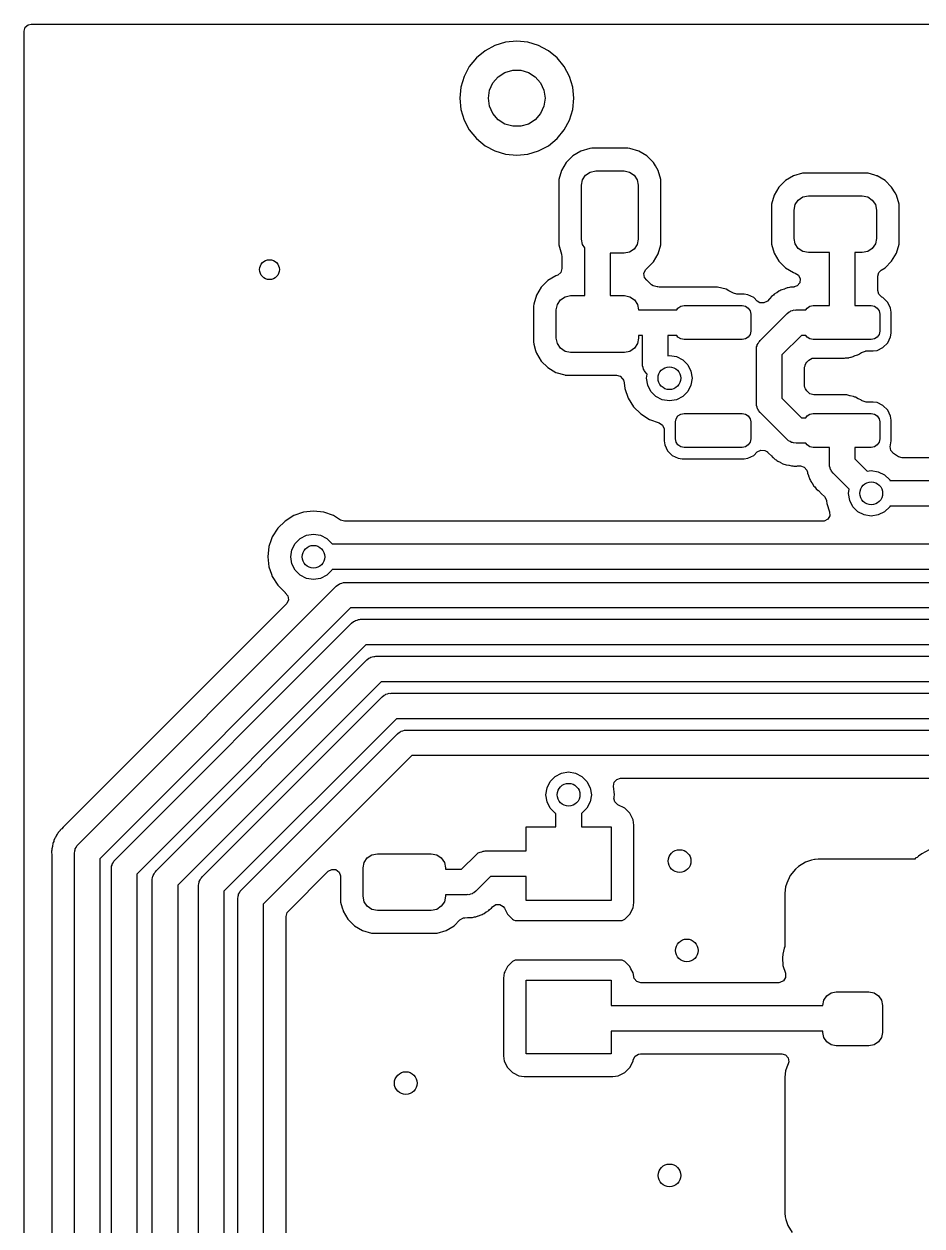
# Model space of a CAD drawing. Extents: x 0.23 to 2.97, y 0.23 to 2.17.
# Drawn here: x 0.23 to 0.853, y 1.337 to 2.17 of the extents above; entities that cross this region are included whole.
import ezdxf

# ---------------------------------------------------------------- set-up
doc = ezdxf.new("R2010")
doc.units = 0
doc.header["$MEASUREMENT"] = 0
doc.layers.add('BLACK', color=7, linetype='CONTINUOUS')

msp = doc.modelspace()

# ---------------------------------------------------------------- linework, layer by layer
at = {"layer": 'BLACK', "linetype": 'CONTINUOUS'}
for p, q in [((0.2297, 2.16533), (0.23049, 2.16802)), ((0.23049, 2.16802), (0.2326, 2.16985)), ((0.2326, 2.16985), (0.23467, 2.1703)), ((0.23467, 2.1703), (1.43918, 2.1703)), ((0.2297, 2.11886), (0.2297, 2.16533)), ((0.54955, 2.15177), (0.54356, 2.14685)), ((0.5564, 2.15543), (0.54955, 2.15177)), ((0.56382, 2.15768), (0.5564, 2.15543)), ((0.57154, 2.15844), (0.56382, 2.15768)), ((0.56382, 2.15768), (0.56382, 2.15768)), ((0.57926, 2.15768), (0.57154, 2.15844)), ((0.57154, 2.15844), (0.57154, 2.15844)), ((0.58669, 2.15543), (0.57926, 2.15768)), ((0.5931, 2.152), (0.58669, 2.15543)), ((0.59353, 2.15177), (0.5931, 2.152)), ((0.59953, 2.14685), (0.59353, 2.15177)), ((0.54356, 2.14685), (0.53863, 2.14085)), ((0.60445, 2.14085), (0.59953, 2.14685)), ((0.53498, 2.13401), (0.53272, 2.12658)), ((0.53863, 2.14085), (0.53498, 2.13401)), ((0.55865, 2.13374), (0.56337, 2.13676)), ((0.56337, 2.13676), (0.56874, 2.13834)), ((0.56874, 2.13834), (0.57434, 2.13834)), ((0.57434, 2.13834), (0.57972, 2.13676)), ((0.57972, 2.13676), (0.58443, 2.13374)), ((0.60811, 2.13401), (0.60445, 2.14085)), ((0.61036, 2.12658), (0.60811, 2.13401)), ((0.53272, 2.12658), (0.53196, 2.11886)), ((0.53272, 2.12658), (0.53272, 2.12658)), ((0.55266, 2.1244), (0.55498, 2.1295)), ((0.55498, 2.1295), (0.55865, 2.13374)), ((0.58443, 2.13374), (0.5881, 2.1295)), ((0.5881, 2.1295), (0.59043, 2.1244)), ((0.61112, 2.11886), (0.61036, 2.12658)), ((0.61036, 2.12658), (0.61036, 2.12658)), ((0.61036, 2.12658), (0.61036, 2.12658)), ((0.61036, 2.12658), (0.61036, 2.12658)), ((0.2297, 0.35709), (0.2297, 2.11886)), ((0.53196, 2.11886), (0.53196, 2.11886)), ((0.53196, 2.11886), (0.53272, 2.11114)), ((0.55186, 2.11886), (0.55266, 2.1244)), ((0.55266, 2.11331), (0.55186, 2.11886)), ((0.59043, 2.1244), (0.59123, 2.11886)), ((0.59123, 2.11886), (0.59043, 2.11331)), ((0.61036, 2.11114), (0.61112, 2.11886)), ((0.53272, 2.11114), (0.53272, 2.11114)), ((0.53272, 2.11114), (0.53498, 2.10371)), ((0.55498, 2.10822), (0.55266, 2.11331)), ((0.59043, 2.11331), (0.5881, 2.10822)), ((0.60811, 2.10371), (0.61036, 2.11114)), ((0.53498, 2.10371), (0.53863, 2.09687)), ((0.55865, 2.10398), (0.55498, 2.10822)), ((0.56337, 2.10095), (0.55865, 2.10398)), ((0.56874, 2.09937), (0.56337, 2.10095)), ((0.57972, 2.10095), (0.57434, 2.09937)), ((0.58443, 2.10398), (0.57972, 2.10095)), ((0.5881, 2.10822), (0.58443, 2.10398)), ((0.60445, 2.09687), (0.60811, 2.10371)), ((0.53863, 2.09687), (0.54356, 2.09087)), ((0.57434, 2.09937), (0.56874, 2.09937)), ((0.59953, 2.09087), (0.60445, 2.09687)), ((0.54356, 2.09087), (0.54955, 2.08595)), ((0.54955, 2.08595), (0.5564, 2.08229)), ((0.58669, 2.08229), (0.59353, 2.08595)), ((0.59353, 2.08595), (0.59953, 2.09087)), ((0.62226, 2.08406), (0.61605, 2.08225)), ((0.62371, 2.08417), (0.62226, 2.08406)), ((0.62226, 2.08406), (0.62226, 2.08406)), ((0.64857, 2.08417), (0.62371, 2.08417)), ((0.62371, 2.08417), (0.62371, 2.08417)), ((0.65002, 2.08406), (0.64857, 2.08417)), ((0.64857, 2.08417), (0.64857, 2.08417)), ((0.65624, 2.08225), (0.65002, 2.08406)), ((0.5564, 2.08229), (0.56382, 2.08004)), ((0.56382, 2.08004), (0.56382, 2.08004)), ((0.56382, 2.08004), (0.56382, 2.08004)), ((0.56382, 2.08004), (0.57154, 2.07928)), ((0.57154, 2.07928), (0.57926, 2.08004)), ((0.57154, 2.07928), (0.57154, 2.07928)), ((0.57154, 2.07928), (0.57154, 2.07928)), ((0.57926, 2.08004), (0.57926, 2.08004)), ((0.57926, 2.08004), (0.57926, 2.08004)), ((0.57926, 2.08004), (0.57927, 2.08004)), ((0.57927, 2.08004), (0.58669, 2.08229)), ((0.61048, 2.07896), (0.6059, 2.07438)), ((0.61605, 2.08225), (0.61048, 2.07896)), ((0.61048, 2.07896), (0.61048, 2.07896)), ((0.66181, 2.07896), (0.65624, 2.08225)), ((0.66638, 2.07438), (0.66181, 2.07896)), ((0.66181, 2.07896), (0.66181, 2.07896)), ((0.60261, 2.06881), (0.6008, 2.0626)), ((0.6059, 2.07438), (0.60261, 2.06881)), ((0.6059, 2.07438), (0.6059, 2.07438)), ((0.61934, 2.06552), (0.62253, 2.06765)), ((0.62253, 2.06765), (0.6263, 2.0684)), ((0.6263, 2.0684), (0.64598, 2.0684)), ((0.64598, 2.0684), (0.64975, 2.06765)), ((0.64975, 2.06765), (0.65294, 2.06552)), ((0.66776, 2.07204), (0.66638, 2.07438)), ((0.66638, 2.07438), (0.66638, 2.07438)), ((0.66967, 2.06881), (0.66776, 2.07204)), ((0.67148, 2.0626), (0.66967, 2.06881)), ((0.6008, 2.0626), (0.60069, 2.06115)), ((0.60069, 2.06115), (0.60069, 2.01857)), ((0.6008, 2.0626), (0.6008, 2.0626)), ((0.61646, 2.05856), (0.61721, 2.06233)), ((0.61721, 2.06233), (0.61934, 2.06552)), ((0.65294, 2.06552), (0.65508, 2.06233)), ((0.65508, 2.06233), (0.65583, 2.05856)), ((0.67159, 2.06115), (0.67148, 2.0626)), ((0.67159, 2.01857), (0.67159, 2.06115)), ((0.75802, 2.0617), (0.75345, 2.05712)), ((0.76359, 2.06499), (0.75802, 2.0617)), ((0.75802, 2.0617), (0.75802, 2.0617)), ((0.7698, 2.0668), (0.76359, 2.06499)), ((0.77126, 2.06691), (0.7698, 2.0668)), ((0.7698, 2.0668), (0.7698, 2.0668)), ((0.81383, 2.06691), (0.77126, 2.06691)), ((0.77126, 2.06691), (0.77126, 2.06691)), ((0.81528, 2.0668), (0.81383, 2.06691)), ((0.81383, 2.06691), (0.81383, 2.06691)), ((0.82004, 2.06541), (0.81528, 2.0668)), ((0.82123, 2.06507), (0.82004, 2.06541)), ((0.8215, 2.06499), (0.82123, 2.06507)), ((0.82707, 2.0617), (0.8215, 2.06499)), ((0.83164, 2.05712), (0.82707, 2.0617)), ((0.82707, 2.0617), (0.82707, 2.0617)), ((0.61646, 2.02116), (0.61646, 2.05856)), ((0.65583, 2.05856), (0.65583, 2.02116)), ((0.75015, 2.05155), (0.74835, 2.04534)), ((0.75345, 2.05712), (0.75015, 2.05155)), ((0.75345, 2.05712), (0.75345, 2.05712)), ((0.76688, 2.04826), (0.77008, 2.05039)), ((0.77008, 2.05039), (0.77384, 2.05114)), ((0.77384, 2.05114), (0.81124, 2.05114)), ((0.81124, 2.05114), (0.81501, 2.05039)), ((0.81501, 2.05039), (0.8182, 2.04826)), ((0.83399, 2.05314), (0.83164, 2.05712)), ((0.83164, 2.05712), (0.83164, 2.05712)), ((0.83493, 2.05155), (0.83399, 2.05314)), ((0.83674, 2.04534), (0.83493, 2.05155)), ((0.74835, 2.04534), (0.74823, 2.04389)), ((0.74823, 2.04389), (0.74823, 2.01903)), ((0.74835, 2.04534), (0.74835, 2.04534)), ((0.764, 2.0413), (0.76475, 2.04507)), ((0.76475, 2.04507), (0.76688, 2.04826)), ((0.8182, 2.04826), (0.82034, 2.04507)), ((0.82034, 2.04507), (0.82109, 2.0413)), ((0.83685, 2.04389), (0.83674, 2.04534)), ((0.83685, 2.01903), (0.83685, 2.04389)), ((0.764, 2.02161), (0.764, 2.0413)), ((0.82109, 2.0413), (0.82109, 2.02161)), ((0.60069, 2.01857), (0.6008, 2.01712)), ((0.6008, 2.01712), (0.6008, 2.01712)), ((0.6008, 2.01712), (0.6027, 2.01061)), ((0.61721, 2.01739), (0.61646, 2.02116)), ((0.61869, 2.01518), (0.61721, 2.01739)), ((0.65508, 2.01739), (0.65294, 2.0142)), ((0.65583, 2.02116), (0.65508, 2.01739)), ((0.66967, 2.01091), (0.67148, 2.01712)), ((0.67148, 2.01712), (0.67159, 2.01857)), ((0.74823, 2.01903), (0.74835, 2.01758)), ((0.74835, 2.01758), (0.74835, 2.01758)), ((0.74835, 2.01758), (0.75015, 2.01136)), ((0.76475, 2.01785), (0.764, 2.02161)), ((0.76688, 2.01465), (0.76475, 2.01785)), ((0.82034, 2.01785), (0.8182, 2.01465)), ((0.82109, 2.02161), (0.82034, 2.01785)), ((0.83493, 2.01136), (0.83674, 2.01758)), ((0.83674, 2.01758), (0.83685, 2.01903)), ((0.6027, 2.01061), (0.60262, 2.01058)), ((0.60262, 2.01058), (0.60292, 2.00916)), ((0.60292, 2.00916), (0.60292, 2.00077)), ((0.61869, 1.98194), (0.61869, 2.01518)), ((0.64598, 2.01131), (0.6364, 2.01131)), ((0.6364, 2.01131), (0.6364, 1.98194)), ((0.64975, 2.01206), (0.64598, 2.01131)), ((0.65294, 2.0142), (0.64975, 2.01206)), ((0.66638, 2.00534), (0.66967, 2.01091)), ((0.75015, 2.01136), (0.75345, 2.00579)), ((0.77008, 2.01252), (0.76688, 2.01465)), ((0.77384, 2.01177), (0.77008, 2.01252)), ((0.78847, 2.01177), (0.77384, 2.01177)), ((0.78847, 1.97507), (0.78847, 2.01177)), ((0.81124, 2.01177), (0.80619, 2.01177)), ((0.80619, 2.01177), (0.80619, 1.97507)), ((0.81501, 2.01252), (0.81124, 2.01177)), ((0.8182, 2.01465), (0.81501, 2.01252)), ((0.83164, 2.00579), (0.83493, 2.01136)), ((0.60292, 2.00077), (0.60213, 1.99809)), ((0.66082, 1.99982), (0.66164, 2.00063)), ((0.66164, 2.00063), (0.66181, 2.00076)), ((0.66181, 2.00076), (0.66638, 2.00534)), ((0.66181, 2.00076), (0.66181, 2.00076)), ((0.75345, 2.00579), (0.75345, 2.00579)), ((0.75345, 2.00579), (0.75802, 2.00122)), ((0.75802, 2.00122), (0.75802, 2.00122)), ((0.75802, 2.00122), (0.76359, 1.99792)), ((0.82439, 1.99963), (0.82707, 2.00122)), ((0.82707, 2.00122), (0.83164, 2.00579)), ((0.59302, 1.9925), (0.58845, 1.98792)), ((0.59859, 1.99579), (0.59302, 1.9925)), ((0.59302, 1.9925), (0.59302, 1.9925)), ((0.59934, 1.99601), (0.59859, 1.99579)), ((0.59859, 1.99579), (0.59859, 1.99579)), ((0.59859, 1.99579), (0.59859, 1.99579)), ((0.60002, 1.99626), (0.59934, 1.99601)), ((0.60213, 1.99809), (0.60002, 1.99626)), ((0.65975, 1.99724), (0.66082, 1.99982)), ((0.66025, 1.99449), (0.65975, 1.99724)), ((0.66187, 1.99275), (0.66025, 1.99449)), ((0.66182, 1.99269), (0.66187, 1.99275)), ((0.66207, 1.9925), (0.66182, 1.99269)), ((0.6651, 1.98946), (0.66207, 1.9925)), ((0.76359, 1.99792), (0.76359, 1.99792)), ((0.76359, 1.99792), (0.76359, 1.99792)), ((0.76359, 1.99792), (0.76473, 1.99759)), ((0.76473, 1.99759), (0.76709, 1.99609)), ((0.76709, 1.99609), (0.76825, 1.99355)), ((0.76825, 1.99355), (0.76786, 1.99078)), ((0.82195, 1.99536), (0.82274, 1.99805)), ((0.82195, 1.98545), (0.82195, 1.99536)), ((0.82274, 1.99805), (0.82439, 1.99963)), ((0.58845, 1.98792), (0.58515, 1.98235)), ((0.58845, 1.98792), (0.58845, 1.98792)), ((0.66619, 1.98864), (0.6651, 1.98946)), ((0.66892, 1.98802), (0.66619, 1.98864)), ((0.6691, 1.98803), (0.66892, 1.98802)), ((0.66941, 1.98797), (0.6691, 1.98803)), ((0.6691, 1.98803), (0.6691, 1.98803)), ((0.67034, 1.98789), (0.66941, 1.98797)), ((0.71087, 1.98789), (0.67034, 1.98789)), ((0.7169, 1.98634), (0.71087, 1.98789)), ((0.71087, 1.98789), (0.71087, 1.98789)), ((0.71087, 1.98789), (0.71087, 1.98789)), ((0.71087, 1.98789), (0.71087, 1.98789)), ((0.71879, 1.9853), (0.7169, 1.98634)), ((0.7169, 1.98634), (0.7169, 1.98634)), ((0.72192, 1.98358), (0.71879, 1.9853)), ((0.7517, 1.98381), (0.75012, 1.98287)), ((0.75189, 1.98393), (0.7517, 1.98381)), ((0.75337, 1.98501), (0.75189, 1.98393)), ((0.7541, 1.9853), (0.75337, 1.98501)), ((0.75337, 1.98501), (0.75337, 1.98501)), ((0.7548, 1.98564), (0.7541, 1.9853)), ((0.75547, 1.98604), (0.7548, 1.98564)), ((0.75723, 1.98655), (0.75547, 1.98604)), ((0.75547, 1.98604), (0.75547, 1.98604)), ((0.75745, 1.98663), (0.75723, 1.98655)), ((0.75916, 1.9873), (0.75745, 1.98663)), ((0.75994, 1.9874), (0.75916, 1.9873)), ((0.75916, 1.9873), (0.75916, 1.9873)), ((0.7607, 1.98756), (0.75994, 1.9874)), ((0.76145, 1.98778), (0.7607, 1.98756)), ((0.76328, 1.98783), (0.76145, 1.98778)), ((0.76145, 1.98778), (0.76145, 1.98778)), ((0.76351, 1.98785), (0.76328, 1.98783)), ((0.76394, 1.98791), (0.76351, 1.98785)), ((0.76604, 1.98866), (0.76393, 1.98797)), ((0.76393, 1.98797), (0.76394, 1.98791)), ((0.76786, 1.99078), (0.76604, 1.98866)), ((0.82267, 1.98288), (0.82195, 1.98545)), ((0.58335, 1.97614), (0.58323, 1.97469)), ((0.58515, 1.98235), (0.58335, 1.97614)), ((0.58335, 1.97614), (0.58335, 1.97614)), ((0.599, 1.9721), (0.59975, 1.97587)), ((0.59975, 1.97587), (0.60188, 1.97906)), ((0.60188, 1.97906), (0.60508, 1.9812)), ((0.60508, 1.9812), (0.60884, 1.98194)), ((0.60884, 1.98194), (0.61869, 1.98194)), ((0.6364, 1.98194), (0.64624, 1.98194)), ((0.64624, 1.98194), (0.65001, 1.9812)), ((0.65001, 1.9812), (0.6532, 1.97906)), ((0.6532, 1.97906), (0.65534, 1.97587)), ((0.65534, 1.97587), (0.65608, 1.97212)), ((0.72431, 1.98296), (0.72192, 1.98358)), ((0.72925, 1.98296), (0.72431, 1.98296)), ((0.73193, 1.98257), (0.72925, 1.98296)), ((0.72925, 1.98296), (0.72925, 1.98296)), ((0.73607, 1.98055), (0.73193, 1.98257)), ((0.73842, 1.97819), (0.73607, 1.98055)), ((0.73607, 1.98055), (0.73607, 1.98055)), ((0.7402, 1.97705), (0.73842, 1.97819)), ((0.74299, 1.97685), (0.7402, 1.97705)), ((0.74544, 1.97819), (0.74299, 1.97685)), ((0.74701, 1.97977), (0.74544, 1.97819)), ((0.74717, 1.97994), (0.74701, 1.97977)), ((0.74834, 1.98135), (0.74717, 1.97994)), ((0.74897, 1.98181), (0.74834, 1.98135)), ((0.74956, 1.98232), (0.74897, 1.98181)), ((0.75012, 1.98287), (0.74956, 1.98232)), ((0.82473, 1.98099), (0.82267, 1.98288)), ((0.82563, 1.98055), (0.82473, 1.98099)), ((0.82889, 1.97729), (0.82563, 1.98055)), ((0.83091, 1.97316), (0.82889, 1.97729)), ((0.82889, 1.97729), (0.82889, 1.97729)), ((0.58323, 1.97469), (0.58323, 1.94983)), ((0.599, 1.95242), (0.599, 1.9721)), ((0.65608, 1.97212), (0.66754, 1.97212)), ((0.66754, 1.97212), (0.68259, 1.97212)), ((0.68259, 1.97212), (0.68341, 1.97334)), ((0.68341, 1.97334), (0.68532, 1.97462)), ((0.68532, 1.97462), (0.68758, 1.97507)), ((0.68758, 1.97507), (0.72794, 1.97507)), ((0.72794, 1.97507), (0.7302, 1.97462)), ((0.7302, 1.97462), (0.73211, 1.97334)), ((0.73211, 1.97334), (0.73339, 1.97143)), ((0.73339, 1.97143), (0.73384, 1.96917)), ((0.73384, 1.96917), (0.73384, 1.95735)), ((0.74037, 1.95083), (0.75907, 1.96952)), ((0.75907, 1.96952), (0.76051, 1.97069)), ((0.76051, 1.97069), (0.76116, 1.97094)), ((0.76116, 1.97094), (0.76173, 1.97135)), ((0.76173, 1.97135), (0.76286, 1.97159)), ((0.76286, 1.97159), (0.76395, 1.97201)), ((0.76395, 1.97201), (0.76465, 1.97197)), ((0.76465, 1.97197), (0.76533, 1.97212)), ((0.76533, 1.97212), (0.77216, 1.97212)), ((0.77216, 1.97212), (0.77297, 1.97334)), ((0.77297, 1.97334), (0.77489, 1.97462)), ((0.77489, 1.97462), (0.77715, 1.97507)), ((0.77715, 1.97507), (0.78847, 1.97507)), ((0.80619, 1.97507), (0.8175, 1.97507)), ((0.8175, 1.97507), (0.81976, 1.97462)), ((0.81976, 1.97462), (0.82168, 1.97334)), ((0.82168, 1.97334), (0.82296, 1.97143)), ((0.82296, 1.97143), (0.82341, 1.96917)), ((0.82341, 1.96917), (0.82341, 1.95735)), ((0.8313, 1.97047), (0.83091, 1.97316)), ((0.8313, 1.95604), (0.8313, 1.97047)), ((0.59975, 1.94865), (0.599, 1.95242)), ((0.65609, 1.95242), (0.65534, 1.94865)), ((0.65869, 1.9544), (0.65609, 1.9544)), ((0.65609, 1.9544), (0.65609, 1.95242)), ((0.65869, 1.93455), (0.65869, 1.9544)), ((0.68259, 1.9544), (0.6764, 1.9544)), ((0.6764, 1.9544), (0.6764, 1.94027)), ((0.68341, 1.95318), (0.68259, 1.9544)), ((0.68532, 1.9519), (0.68341, 1.95318)), ((0.68758, 1.95145), (0.68532, 1.9519)), ((0.72794, 1.95145), (0.68758, 1.95145)), ((0.7302, 1.9519), (0.72794, 1.95145)), ((0.73211, 1.95318), (0.7302, 1.9519)), ((0.73339, 1.95509), (0.73211, 1.95318)), ((0.73384, 1.95735), (0.73339, 1.95509)), ((0.73999, 1.95024), (0.74037, 1.95083)), ((0.769, 1.9544), (0.7555, 1.9409)), ((0.77216, 1.9544), (0.769, 1.9544)), ((0.77297, 1.95318), (0.77216, 1.9544)), ((0.77489, 1.9519), (0.77297, 1.95318)), ((0.77715, 1.95145), (0.77489, 1.9519)), ((0.8175, 1.95145), (0.77715, 1.95145)), ((0.81976, 1.9519), (0.8175, 1.95145)), ((0.82168, 1.95318), (0.81976, 1.9519)), ((0.82296, 1.95509), (0.82168, 1.95318)), ((0.82341, 1.95735), (0.82296, 1.95509)), ((0.82889, 1.94923), (0.83091, 1.95336)), ((0.83091, 1.95336), (0.8313, 1.95604)), ((0.58323, 1.94983), (0.58335, 1.94838)), ((0.58335, 1.94838), (0.58335, 1.94838)), ((0.58335, 1.94838), (0.58463, 1.94395)), ((0.58463, 1.94395), (0.58502, 1.94261)), ((0.58502, 1.94261), (0.58515, 1.94217)), ((0.58515, 1.94217), (0.58845, 1.9366)), ((0.60188, 1.94546), (0.59975, 1.94865)), ((0.60508, 1.94332), (0.60188, 1.94546)), ((0.60884, 1.94257), (0.60508, 1.94332)), ((0.64624, 1.94257), (0.60884, 1.94257)), ((0.65001, 1.94332), (0.64624, 1.94257)), ((0.6532, 1.94546), (0.65001, 1.94332)), ((0.65534, 1.94865), (0.6532, 1.94546)), ((0.73778, 1.94457), (0.73797, 1.94641)), ((0.73778, 1.90715), (0.73778, 1.94457)), ((0.73797, 1.94641), (0.73826, 1.94705)), ((0.73826, 1.94705), (0.73837, 1.94774)), ((0.73837, 1.94774), (0.739, 1.94871)), ((0.739, 1.94871), (0.73947, 1.94977)), ((0.73947, 1.94977), (0.73999, 1.95024)), ((0.80928, 1.94151), (0.8108, 1.94261)), ((0.8108, 1.94261), (0.81343, 1.94355)), ((0.81343, 1.94355), (0.81371, 1.94356)), ((0.81371, 1.94356), (0.81881, 1.94356)), ((0.81881, 1.94356), (0.8215, 1.94395)), ((0.81881, 1.94356), (0.81881, 1.94356)), ((0.8215, 1.94395), (0.82563, 1.94597)), ((0.82563, 1.94597), (0.82889, 1.94923)), ((0.58845, 1.9366), (0.58845, 1.9366)), ((0.58845, 1.9366), (0.59302, 1.93202)), ((0.65883, 1.93386), (0.65869, 1.93455)), ((0.65879, 1.93316), (0.65883, 1.93386)), ((0.6764, 1.94027), (0.67741, 1.94043)), ((0.67741, 1.94043), (0.68227, 1.93966)), ((0.68227, 1.93966), (0.68666, 1.93742)), ((0.68666, 1.93742), (0.69015, 1.93394)), ((0.69015, 1.93394), (0.69238, 1.92955)), ((0.7555, 1.9409), (0.7555, 1.91082)), ((0.77154, 1.93325), (0.77169, 1.93402)), ((0.77169, 1.93402), (0.77182, 1.93422)), ((0.77182, 1.93422), (0.77205, 1.93499)), ((0.77205, 1.93499), (0.77272, 1.93582)), ((0.77272, 1.93582), (0.77408, 1.93718)), ((0.77408, 1.93718), (0.77653, 1.93852)), ((0.77653, 1.93852), (0.77759, 1.93863)), ((0.77759, 1.93863), (0.79453, 1.93863)), ((0.79453, 1.93863), (0.79546, 1.93855)), ((0.79546, 1.93855), (0.79577, 1.93849)), ((0.79577, 1.93849), (0.79802, 1.93863)), ((0.79577, 1.93849), (0.79577, 1.93849)), ((0.79802, 1.93863), (0.79818, 1.93863)), ((0.79818, 1.93863), (0.79888, 1.93863)), ((0.79888, 1.93863), (0.79957, 1.93872)), ((0.79888, 1.93863), (0.79888, 1.93863)), ((0.79957, 1.93872), (0.79972, 1.93874)), ((0.79972, 1.93874), (0.80198, 1.93888)), ((0.80198, 1.93888), (0.80228, 1.93897)), ((0.80228, 1.93897), (0.80319, 1.93918)), ((0.80319, 1.93918), (0.8035, 1.93922)), ((0.8035, 1.93922), (0.8056, 1.94005)), ((0.8056, 1.94005), (0.80575, 1.9401)), ((0.80575, 1.9401), (0.8079, 1.9408)), ((0.8079, 1.9408), (0.80816, 1.94097)), ((0.80816, 1.94097), (0.80899, 1.94139)), ((0.80899, 1.94139), (0.80928, 1.94151)), ((0.59302, 1.93202), (0.59302, 1.93202)), ((0.59302, 1.93202), (0.59859, 1.92873)), ((0.59859, 1.92873), (0.59859, 1.92873)), ((0.59859, 1.92873), (0.59859, 1.92873)), ((0.59859, 1.92873), (0.6048, 1.92692)), ((0.6048, 1.92692), (0.60509, 1.9269)), ((0.60509, 1.9269), (0.60626, 1.92681)), ((0.60626, 1.92681), (0.60626, 1.92681)), ((0.60626, 1.92681), (0.64068, 1.92681)), ((0.64068, 1.92681), (0.64336, 1.92602)), ((0.64336, 1.92602), (0.64495, 1.92437)), ((0.65921, 1.93208), (0.65879, 1.93316)), ((0.65945, 1.93094), (0.65921, 1.93208)), ((0.65986, 1.93038), (0.65945, 1.93094)), ((0.66011, 1.92972), (0.65986, 1.93038)), ((0.66128, 1.92828), (0.66011, 1.92972)), ((0.6621, 1.92746), (0.66128, 1.92828)), ((0.66166, 1.92468), (0.6621, 1.92746)), ((0.69238, 1.92955), (0.69315, 1.92468)), ((0.77124, 1.93176), (0.77126, 1.93186)), ((0.77124, 1.91995), (0.77124, 1.93176)), ((0.77126, 1.93231), (0.77154, 1.93325)), ((0.77126, 1.93186), (0.77126, 1.93231)), ((0.64495, 1.92437), (0.64516, 1.92401)), ((0.64516, 1.92401), (0.6455, 1.92332)), ((0.6455, 1.92332), (0.64574, 1.92273)), ((0.64574, 1.92273), (0.64605, 1.92146)), ((0.64605, 1.92146), (0.64649, 1.91763)), ((0.64649, 1.91763), (0.64649, 1.91763)), ((0.64649, 1.91763), (0.64649, 1.91763)), ((0.64649, 1.91763), (0.64883, 1.91092)), ((0.66243, 1.91982), (0.66166, 1.92468)), ((0.66467, 1.91543), (0.66243, 1.91982)), ((0.69238, 1.91982), (0.69015, 1.91543)), ((0.69315, 1.92468), (0.69238, 1.91982)), ((0.77126, 1.91985), (0.77124, 1.91995)), ((0.77126, 1.91941), (0.77126, 1.91985)), ((0.77138, 1.91835), (0.77126, 1.91941)), ((0.77167, 1.91782), (0.77138, 1.91835)), ((0.77169, 1.91769), (0.77167, 1.91782)), ((0.77193, 1.91734), (0.77169, 1.91769)), ((0.77272, 1.9159), (0.77193, 1.91734)), ((0.64883, 1.91092), (0.64883, 1.91092)), ((0.64883, 1.91092), (0.65261, 1.90491)), ((0.66815, 1.91194), (0.66467, 1.91543)), ((0.67254, 1.90971), (0.66815, 1.91194)), ((0.67741, 1.90894), (0.67254, 1.90971)), ((0.68227, 1.90971), (0.67741, 1.90894)), ((0.68666, 1.91194), (0.68227, 1.90971)), ((0.69015, 1.91543), (0.68666, 1.91194)), ((0.7555, 1.91082), (0.769, 1.89731)), ((0.77408, 1.91454), (0.77272, 1.9159)), ((0.77491, 1.91387), (0.77408, 1.91454)), ((0.77759, 1.91308), (0.77491, 1.91387)), ((0.79648, 1.91308), (0.77759, 1.91308)), ((0.79663, 1.91309), (0.79648, 1.91308)), ((0.79832, 1.91319), (0.79663, 1.91309)), ((0.79889, 1.91323), (0.79832, 1.91319)), ((0.79919, 1.91317), (0.79889, 1.91323)), ((0.79889, 1.91323), (0.79889, 1.91323)), ((0.80012, 1.91308), (0.79919, 1.91317)), ((0.80044, 1.91308), (0.80012, 1.91308)), ((0.80263, 1.91252), (0.80044, 1.91308)), ((0.80278, 1.91249), (0.80263, 1.91252)), ((0.805, 1.91206), (0.80278, 1.91249)), ((0.80528, 1.91193), (0.805, 1.91206)), ((0.805, 1.91206), (0.805, 1.91206)), ((0.80616, 1.91161), (0.80528, 1.91193)), ((0.80646, 1.91154), (0.80616, 1.91161)), ((0.80844, 1.91045), (0.80646, 1.91154)), ((0.80646, 1.91154), (0.80646, 1.91154)), ((0.80858, 1.91038), (0.80844, 1.91045)), ((0.81063, 1.90941), (0.80858, 1.91038)), ((0.81077, 1.9093), (0.81063, 1.90941)), ((0.81125, 1.90895), (0.81077, 1.9093)), ((0.81393, 1.90816), (0.81125, 1.90895)), ((0.65261, 1.90491), (0.65261, 1.90491)), ((0.65261, 1.90491), (0.65763, 1.89989)), ((0.73793, 1.90647), (0.73778, 1.90715)), ((0.73789, 1.90576), (0.73793, 1.90647)), ((0.7383, 1.90468), (0.73789, 1.90576)), ((0.73855, 1.90355), (0.7383, 1.90468)), ((0.73896, 1.90298), (0.73855, 1.90355)), ((0.73921, 1.90233), (0.73896, 1.90298)), ((0.74037, 1.90089), (0.73921, 1.90233)), ((0.75907, 1.88219), (0.74037, 1.90089)), ((0.81881, 1.90816), (0.81393, 1.90816)), ((0.8215, 1.90777), (0.81881, 1.90816)), ((0.81881, 1.90816), (0.81881, 1.90816)), ((0.82563, 1.90575), (0.8215, 1.90777)), ((0.82889, 1.90249), (0.82563, 1.90575)), ((0.82563, 1.90575), (0.82563, 1.90575)), ((0.83091, 1.89835), (0.82889, 1.90249)), ((0.82889, 1.90249), (0.82889, 1.90249)), ((0.65763, 1.89989), (0.65763, 1.89989)), ((0.65763, 1.89989), (0.66364, 1.89611)), ((0.66364, 1.89611), (0.66364, 1.89611)), ((0.66364, 1.89611), (0.66365, 1.89611)), ((0.66365, 1.89611), (0.67035, 1.89376)), ((0.67035, 1.89376), (0.67046, 1.89372)), ((0.67046, 1.89372), (0.67273, 1.89209)), ((0.67273, 1.89209), (0.67376, 1.8895)), ((0.68168, 1.89436), (0.68213, 1.89662)), ((0.68168, 1.88255), (0.68168, 1.89436)), ((0.68213, 1.89662), (0.68341, 1.89854)), ((0.68341, 1.89854), (0.68532, 1.89982)), ((0.68532, 1.89982), (0.68758, 1.90027)), ((0.68758, 1.90027), (0.72794, 1.90027)), ((0.72794, 1.90027), (0.7302, 1.89982)), ((0.7302, 1.89982), (0.73211, 1.89854)), ((0.73211, 1.89854), (0.73339, 1.89662)), ((0.73339, 1.89662), (0.73384, 1.89436)), ((0.73384, 1.89436), (0.73384, 1.88255)), ((0.769, 1.89731), (0.77216, 1.89731)), ((0.77216, 1.89731), (0.77297, 1.89854)), ((0.77297, 1.89854), (0.77489, 1.89982)), ((0.77489, 1.89982), (0.77715, 1.90027)), ((0.77715, 1.90027), (0.8175, 1.90027)), ((0.8175, 1.90027), (0.81976, 1.89982)), ((0.81976, 1.89982), (0.82168, 1.89854)), ((0.82168, 1.89854), (0.82296, 1.89662)), ((0.82296, 1.89662), (0.82341, 1.89436)), ((0.82341, 1.89436), (0.82341, 1.88255)), ((0.8313, 1.89567), (0.83091, 1.89835)), ((0.8313, 1.88124), (0.8313, 1.89567)), ((0.67376, 1.8895), (0.67378, 1.88904)), ((0.67378, 1.88904), (0.67378, 1.88124)), ((0.67378, 1.88124), (0.67417, 1.87856)), ((0.67417, 1.87856), (0.6762, 1.87442)), ((0.68213, 1.88029), (0.68168, 1.88255)), ((0.68341, 1.87838), (0.68213, 1.88029)), ((0.68532, 1.8771), (0.68341, 1.87838)), ((0.68758, 1.87665), (0.68532, 1.8771)), ((0.72794, 1.87665), (0.68758, 1.87665)), ((0.7302, 1.8771), (0.72794, 1.87665)), ((0.73211, 1.87838), (0.7302, 1.8771)), ((0.73339, 1.88029), (0.73211, 1.87838)), ((0.73384, 1.88255), (0.73339, 1.88029)), ((0.75966, 1.88181), (0.75907, 1.88219)), ((0.76013, 1.88129), (0.75966, 1.88181)), ((0.76118, 1.88082), (0.76013, 1.88129)), ((0.76216, 1.88019), (0.76118, 1.88082)), ((0.76285, 1.88008), (0.76216, 1.88019)), ((0.76349, 1.87979), (0.76285, 1.88008)), ((0.76533, 1.8796), (0.76349, 1.87979)), ((0.77216, 1.8796), (0.76533, 1.8796)), ((0.77297, 1.87838), (0.77216, 1.8796)), ((0.77489, 1.8771), (0.77297, 1.87838)), ((0.77715, 1.87665), (0.77489, 1.8771)), ((0.78847, 1.87665), (0.77715, 1.87665)), ((0.78847, 1.86506), (0.78847, 1.87665)), ((0.8175, 1.87665), (0.80619, 1.87665)), ((0.80619, 1.87665), (0.80619, 1.86873)), ((0.81976, 1.8771), (0.8175, 1.87665)), ((0.82168, 1.87838), (0.81976, 1.8771)), ((0.82296, 1.88029), (0.82168, 1.87838)), ((0.82341, 1.88255), (0.82296, 1.88029)), ((0.83058, 1.8773), (0.83085, 1.87818)), ((0.83101, 1.87454), (0.83058, 1.8773)), ((0.8308, 1.87819), (0.83091, 1.87856)), ((0.83085, 1.87818), (0.8308, 1.87819)), ((0.83091, 1.87856), (0.8313, 1.88124)), ((0.83091, 1.87856), (0.83091, 1.87856)), ((0.83091, 1.87856), (0.83091, 1.87856)), ((0.6762, 1.87442), (0.6762, 1.87442)), ((0.6762, 1.87442), (0.67945, 1.87117)), ((0.67945, 1.87117), (0.67945, 1.87117)), ((0.67945, 1.87117), (0.68359, 1.86914)), ((0.68359, 1.86914), (0.68627, 1.86875)), ((0.68627, 1.86875), (0.68627, 1.86875)), ((0.68627, 1.86875), (0.72925, 1.86875)), ((0.72925, 1.86875), (0.73193, 1.86914)), ((0.72925, 1.86875), (0.72925, 1.86875)), ((0.73193, 1.86914), (0.73607, 1.87117)), ((0.73607, 1.87117), (0.73842, 1.87352)), ((0.73842, 1.87352), (0.74088, 1.87486)), ((0.74088, 1.87486), (0.74367, 1.87466)), ((0.74367, 1.87466), (0.74544, 1.87352)), ((0.74544, 1.87352), (0.74561, 1.87335)), ((0.74561, 1.87335), (0.746, 1.87287)), ((0.746, 1.87287), (0.74601, 1.87288)), ((0.74601, 1.87288), (0.74621, 1.87263)), ((0.74621, 1.87263), (0.74819, 1.87077)), ((0.74819, 1.87077), (0.74901, 1.86995)), ((0.74901, 1.86995), (0.74901, 1.86995)), ((0.74901, 1.86995), (0.74923, 1.86978)), ((0.74923, 1.86978), (0.74941, 1.86963)), ((0.74941, 1.86963), (0.75074, 1.86838)), ((0.75074, 1.86838), (0.75143, 1.868)), ((0.75143, 1.868), (0.75208, 1.86757)), ((0.75208, 1.86757), (0.7527, 1.86709)), ((0.7527, 1.86709), (0.75432, 1.86639)), ((0.80619, 1.86873), (0.81475, 1.86016)), ((0.83286, 1.87244), (0.83101, 1.87454)), ((0.83637, 1.87024), (0.83286, 1.87244)), ((0.83901, 1.86948), (0.83637, 1.87024)), ((0.91266, 1.86948), (0.83901, 1.86948)), ((0.75432, 1.86639), (0.75438, 1.86636)), ((0.75438, 1.86636), (0.75459, 1.86626)), ((0.75459, 1.86626), (0.75619, 1.86538)), ((0.75619, 1.86538), (0.75695, 1.86518)), ((0.75695, 1.86518), (0.75769, 1.86493)), ((0.75769, 1.86493), (0.75841, 1.86462)), ((0.75841, 1.86462), (0.76022, 1.86433)), ((0.76022, 1.86433), (0.76044, 1.86429)), ((0.76044, 1.86429), (0.76222, 1.86383)), ((0.76222, 1.86383), (0.763, 1.86383)), ((0.763, 1.86383), (0.76378, 1.86377)), ((0.76378, 1.86377), (0.76386, 1.86376)), ((0.76386, 1.86376), (0.76455, 1.86365)), ((0.76455, 1.86365), (0.76587, 1.86377)), ((0.76587, 1.86377), (0.76638, 1.86382)), ((0.76638, 1.86382), (0.76661, 1.86383)), ((0.76661, 1.86383), (0.76829, 1.86383)), ((0.76829, 1.86383), (0.77097, 1.86304)), ((0.77097, 1.86304), (0.7728, 1.86093)), ((0.7728, 1.86093), (0.77321, 1.85949)), ((0.77321, 1.85949), (0.77328, 1.85889)), ((0.77328, 1.85889), (0.77328, 1.85889)), ((0.77328, 1.85889), (0.77333, 1.85876)), ((0.77333, 1.85876), (0.77396, 1.85718)), ((0.78861, 1.86437), (0.78847, 1.86506)), ((0.78858, 1.86367), (0.78861, 1.86437)), ((0.78899, 1.86259), (0.78858, 1.86367)), ((0.78923, 1.86145), (0.78899, 1.86259)), ((0.78965, 1.86089), (0.78923, 1.86145)), ((0.7899, 1.86023), (0.78965, 1.86089)), ((0.79106, 1.85879), (0.7899, 1.86023)), ((0.80223, 1.84763), (0.79106, 1.85879)), ((0.81475, 1.86016), (0.81753, 1.8606)), ((0.81753, 1.8606), (0.8224, 1.85983)), ((0.8224, 1.85983), (0.82679, 1.85759)), ((0.77396, 1.85718), (0.77404, 1.85696)), ((0.77404, 1.85696), (0.77455, 1.8552)), ((0.77455, 1.8552), (0.77455, 1.8552)), ((0.77455, 1.8552), (0.77494, 1.85453)), ((0.77494, 1.85453), (0.77529, 1.85383)), ((0.77529, 1.85383), (0.77558, 1.8531)), ((0.77558, 1.8531), (0.77558, 1.8531)), ((0.77558, 1.8531), (0.77558, 1.8531)), ((0.77558, 1.8531), (0.7762, 1.85224)), ((0.7762, 1.85224), (0.77665, 1.85162)), ((0.77665, 1.85162), (0.77678, 1.85142)), ((0.77678, 1.85142), (0.77771, 1.84984)), ((0.82679, 1.85759), (0.83028, 1.85411)), ((0.83028, 1.85411), (0.83048, 1.85371)), ((0.83048, 1.85371), (0.95187, 1.85371)), ((0.77771, 1.84984), (0.77827, 1.84929)), ((0.77827, 1.84929), (0.77877, 1.8487)), ((0.77877, 1.8487), (0.77888, 1.84856)), ((0.77888, 1.84856), (0.77923, 1.84807)), ((0.77923, 1.84807), (0.78064, 1.8469)), ((0.78064, 1.8469), (0.78082, 1.84674)), ((0.78082, 1.84674), (0.78307, 1.84449)), ((0.78307, 1.84449), (0.78499, 1.84257)), ((0.78499, 1.84257), (0.78633, 1.84012)), ((0.80179, 1.84485), (0.80223, 1.84763)), ((0.80256, 1.83998), (0.80179, 1.84485)), ((0.78633, 1.84012), (0.78641, 1.83962)), ((0.78641, 1.83962), (0.78661, 1.83779)), ((0.78661, 1.83779), (0.78661, 1.83779)), ((0.78661, 1.83779), (0.78861, 1.83208)), ((0.80479, 1.83559), (0.80256, 1.83998)), ((0.80828, 1.83211), (0.80479, 1.83559)), ((0.83028, 1.83559), (0.82679, 1.83211)), ((0.83048, 1.83599), (0.83028, 1.83559)), ((0.95554, 1.83599), (0.83048, 1.83599)), ((0.41077, 1.82565), (0.40575, 1.82063)), ((0.41678, 1.82943), (0.41077, 1.82565)), ((0.41077, 1.82565), (0.41077, 1.82565)), ((0.42349, 1.83178), (0.41678, 1.82943)), ((0.41678, 1.82943), (0.41678, 1.82943)), ((0.43054, 1.83257), (0.42349, 1.83178)), ((0.42349, 1.83178), (0.42349, 1.83178)), ((0.42349, 1.83178), (0.42349, 1.83178)), ((0.4376, 1.83178), (0.43054, 1.83257)), ((0.4443, 1.82943), (0.4376, 1.83178)), ((0.44938, 1.82624), (0.4443, 1.82943)), ((0.4443, 1.82943), (0.4443, 1.82943)), ((0.45202, 1.82548), (0.44938, 1.82624)), ((0.78393, 1.82548), (0.45202, 1.82548)), ((0.78489, 1.82558), (0.78393, 1.82548)), ((0.78737, 1.82687), (0.78489, 1.82558)), ((0.78876, 1.82929), (0.78737, 1.82687)), ((0.78861, 1.83208), (0.78876, 1.82929)), ((0.81267, 1.82987), (0.80828, 1.83211)), ((0.81753, 1.8291), (0.81267, 1.82987)), ((0.8224, 1.82987), (0.81753, 1.8291)), ((0.82679, 1.83211), (0.8224, 1.82987)), ((0.40575, 1.82063), (0.40197, 1.81462)), ((0.40575, 1.82063), (0.40575, 1.82063)), ((0.40127, 1.81261), (0.39962, 1.80792)), ((0.40197, 1.81462), (0.40127, 1.81261)), ((0.40197, 1.81462), (0.40197, 1.81462)), ((0.41557, 1.80572), (0.4178, 1.81011)), ((0.4178, 1.81011), (0.42129, 1.8136)), ((0.42129, 1.8136), (0.42568, 1.81584)), ((0.42568, 1.81584), (0.43054, 1.81661)), ((0.43054, 1.81661), (0.43541, 1.81584)), ((0.43541, 1.81584), (0.4398, 1.8136)), ((0.4398, 1.8136), (0.44328, 1.81011)), ((0.44328, 1.81011), (0.44349, 1.80972)), ((0.44349, 1.80972), (1.32454, 1.80972)), ((0.39962, 1.80792), (0.39883, 1.80086)), ((0.39883, 1.80086), (0.39962, 1.7938)), ((0.4148, 1.80086), (0.41557, 1.80572)), ((0.41557, 1.79599), (0.4148, 1.80086)), ((0.39962, 1.7938), (0.40139, 1.78875)), ((0.4178, 1.7916), (0.41557, 1.79599)), ((0.40139, 1.78875), (0.40197, 1.7871)), ((0.40197, 1.7871), (0.40197, 1.7871)), ((0.40197, 1.7871), (0.40575, 1.78108)), ((0.42129, 1.78812), (0.4178, 1.7916)), ((0.42568, 1.78588), (0.42129, 1.78812)), ((0.43054, 1.78511), (0.42568, 1.78588)), ((0.43541, 1.78588), (0.43054, 1.78511)), ((0.4398, 1.78812), (0.43541, 1.78588)), ((0.44328, 1.7916), (0.4398, 1.78812)), ((0.44349, 1.792), (0.44328, 1.7916)), ((1.32454, 1.792), (0.44349, 1.792)), ((0.26728, 1.6014), (0.44636, 1.78048)), ((0.40575, 1.78108), (0.40575, 1.78108)), ((0.40575, 1.78108), (0.41077, 1.77606)), ((0.41077, 1.77606), (0.41077, 1.77606)), ((0.41077, 1.77606), (0.41077, 1.77606)), ((0.41077, 1.77606), (0.41095, 1.77595)), ((0.41095, 1.77595), (0.4128, 1.77386)), ((0.44636, 1.78048), (0.4478, 1.78165)), ((0.4478, 1.78165), (0.44845, 1.7819)), ((0.44845, 1.7819), (0.44902, 1.78231)), ((0.44902, 1.78231), (0.45015, 1.78255)), ((0.45015, 1.78255), (0.45124, 1.78297)), ((0.45124, 1.78297), (0.45194, 1.78293)), ((0.45194, 1.78293), (0.45262, 1.78308)), ((0.45262, 1.78308), (1.33287, 1.78308)), ((0.41182, 1.76824), (0.25844, 1.61486)), ((0.41209, 1.76854), (0.41182, 1.76824)), ((0.41323, 1.77109), (0.41209, 1.76854)), ((0.4128, 1.77386), (0.41323, 1.77109)), ((0.45629, 1.76536), (0.2824, 1.59147)), ((1.33012, 1.76536), (0.45629, 1.76536)), ((0.29287, 1.5908), (0.45696, 1.75489)), ((0.45696, 1.75489), (0.4584, 1.75606)), ((0.4584, 1.75606), (0.45905, 1.75631)), ((0.45905, 1.75631), (0.45962, 1.75672)), ((0.45962, 1.75672), (0.46075, 1.75696)), ((0.46075, 1.75696), (0.46184, 1.75738)), ((0.46184, 1.75738), (0.46254, 1.75734)), ((0.46254, 1.75734), (0.46322, 1.75749)), ((0.46322, 1.75749), (0.98434, 1.75749)), ((0.46689, 1.73977), (0.30799, 1.58087)), ((0.98067, 1.73977), (0.46689, 1.73977)), ((0.32128, 1.58302), (0.46756, 1.7293)), ((0.46756, 1.7293), (0.469, 1.73047)), ((0.469, 1.73047), (0.46965, 1.73072)), ((0.46965, 1.73072), (0.47022, 1.73113)), ((0.47022, 1.73113), (0.47135, 1.73137)), ((0.47135, 1.73137), (0.47244, 1.73179)), ((0.47244, 1.73179), (0.47314, 1.73175)), ((0.47314, 1.73175), (0.47382, 1.7319)), ((0.47382, 1.7319), (0.97374, 1.7319)), ((0.47749, 1.71418), (0.3364, 1.57309)), ((0.97007, 1.71418), (0.47749, 1.71418)), ((0.35328, 1.57883), (0.47816, 1.70371)), ((0.47816, 1.70371), (0.4796, 1.70488)), ((0.4796, 1.70488), (0.48025, 1.70513)), ((0.48025, 1.70513), (0.48082, 1.70554)), ((0.48082, 1.70554), (0.48195, 1.70578)), ((0.48195, 1.70578), (0.48304, 1.7062)), ((0.48304, 1.7062), (0.48374, 1.70616)), ((0.48374, 1.70616), (0.48442, 1.70631)), ((0.48442, 1.70631), (0.93314, 1.70631)), ((0.48809, 1.68859), (0.3684, 1.5689)), ((0.92947, 1.68859), (0.48809, 1.68859)), ((0.38058, 1.56994), (0.48876, 1.67812)), ((0.48876, 1.67812), (0.4902, 1.67929)), ((0.4902, 1.67929), (0.49085, 1.67954)), ((0.49085, 1.67954), (0.49142, 1.67995)), ((0.49142, 1.67995), (0.49255, 1.68019)), ((0.49255, 1.68019), (0.49364, 1.68061)), ((0.49364, 1.68061), (0.49434, 1.68057)), ((0.49434, 1.68057), (0.49502, 1.68072)), ((0.49502, 1.68072), (0.92254, 1.68072)), ((0.49869, 1.663), (0.3957, 1.56001)), ((0.91887, 1.663), (0.49869, 1.663)), ((0.59829, 1.6486), (0.60268, 1.65084)), ((0.60268, 1.65084), (0.60754, 1.65161)), ((0.60754, 1.65161), (0.61241, 1.65084)), ((0.61241, 1.65084), (0.6168, 1.6486)), ((0.59257, 1.64072), (0.5948, 1.64511)), ((0.5948, 1.64511), (0.59829, 1.6486)), ((0.6168, 1.6486), (0.62028, 1.64511)), ((0.62028, 1.64511), (0.62252, 1.64072)), ((0.6386, 1.64172), (0.63908, 1.64447)), ((0.63908, 1.64447), (0.64097, 1.64652)), ((0.64097, 1.64652), (0.64353, 1.64723)), ((0.64353, 1.64723), (0.91029, 1.64723)), ((0.5918, 1.63586), (0.59257, 1.64072)), ((0.59257, 1.63099), (0.5918, 1.63586)), ((0.62252, 1.64072), (0.62329, 1.63586)), ((0.62329, 1.63586), (0.62252, 1.63099)), ((0.63926, 1.63586), (0.6386, 1.64172)), ((0.63901, 1.63356), (0.63904, 1.6339)), ((0.63904, 1.6339), (0.63908, 1.63429)), ((0.63908, 1.63429), (0.63926, 1.63586)), ((0.5948, 1.6266), (0.59257, 1.63099)), ((0.59829, 1.62312), (0.5948, 1.6266)), ((0.62028, 1.6266), (0.6168, 1.62312)), ((0.62252, 1.63099), (0.62028, 1.6266)), ((0.63968, 1.63085), (0.63901, 1.63356)), ((0.64172, 1.62893), (0.63968, 1.63085)), ((0.64645, 1.62651), (0.64172, 1.62893)), ((0.64999, 1.62298), (0.64645, 1.62651)), ((0.64645, 1.62651), (0.64645, 1.62651)), ((0.59869, 1.62291), (0.59829, 1.62312)), ((0.59869, 1.6136), (0.59869, 1.62291)), ((0.6168, 1.62312), (0.6164, 1.62291)), ((0.6164, 1.62291), (0.6164, 1.6136)), ((0.65071, 1.62157), (0.64999, 1.62298)), ((0.65225, 1.61853), (0.65071, 1.62157)), ((0.65284, 1.61484), (0.65225, 1.61853)), ((0.25308, 1.60904), (0.25266, 1.60839)), ((0.25346, 1.60973), (0.25308, 1.60904)), ((0.25472, 1.61107), (0.25346, 1.60973)), ((0.25346, 1.60973), (0.25346, 1.60973)), ((0.25487, 1.61124), (0.25472, 1.61107)), ((0.25503, 1.61146), (0.25487, 1.61124)), ((0.25545, 1.61187), (0.25503, 1.61146)), ((0.25586, 1.61228), (0.25545, 1.61187)), ((0.25685, 1.61334), (0.25586, 1.61228)), ((0.25772, 1.61427), (0.25685, 1.61334)), ((0.25796, 1.61446), (0.25772, 1.61427)), ((0.25844, 1.61486), (0.25795, 1.61447)), ((0.25795, 1.61447), (0.25796, 1.61446)), ((0.57802, 1.59687), (0.57802, 1.6136)), ((0.57802, 1.6136), (0.59869, 1.6136)), ((0.6164, 1.6136), (0.63707, 1.6136)), ((0.63707, 1.6136), (0.63707, 1.56242)), ((0.65284, 1.56118), (0.65284, 1.61484)), ((0.24971, 1.60207), (0.24942, 1.60026)), ((0.25002, 1.60278), (0.24971, 1.60207)), ((0.25027, 1.60352), (0.25002, 1.60278)), ((0.25046, 1.60428), (0.25027, 1.60352)), ((0.25135, 1.60588), (0.25046, 1.60428)), ((0.25145, 1.60609), (0.25135, 1.60588)), ((0.25218, 1.60778), (0.25145, 1.60609)), ((0.25266, 1.60839), (0.25218, 1.60778)), ((0.25218, 1.60778), (0.25218, 1.60778)), ((0.26591, 1.59929), (0.26638, 1.60035)), ((0.26638, 1.60035), (0.2669, 1.60082)), ((0.2669, 1.60082), (0.26728, 1.6014)), ((0.24886, 1.59669), (0.24873, 1.59592)), ((0.24873, 1.59592), (0.24873, 1.59592)), ((0.24873, 1.59592), (0.24891, 1.5941)), ((0.24892, 1.59747), (0.24886, 1.59669)), ((0.24891, 1.5941), (0.24892, 1.59386)), ((0.24937, 1.60003), (0.24892, 1.59825)), ((0.24892, 1.59825), (0.24892, 1.59747)), ((0.24892, 1.59386), (0.24892, 0.75258)), ((0.24942, 1.60026), (0.24937, 1.60003)), ((0.26469, 1.59514), (0.26488, 1.59698)), ((0.26469, 0.74932), (0.26469, 1.59514)), ((0.26488, 1.59698), (0.26516, 1.59762)), ((0.26516, 1.59762), (0.26527, 1.59831)), ((0.26527, 1.59831), (0.26591, 1.59929)), ((0.46575, 1.58887), (0.46788, 1.59206)), ((0.46788, 1.59206), (0.47108, 1.5942)), ((0.47108, 1.5942), (0.47484, 1.59494)), ((0.47484, 1.59494), (0.51224, 1.59494)), ((0.51224, 1.59494), (0.51601, 1.5942)), ((0.51601, 1.5942), (0.5192, 1.59206)), ((0.5192, 1.59206), (0.52134, 1.58887)), ((0.53328, 1.58412), (0.54343, 1.59427)), ((0.54343, 1.59427), (0.54487, 1.59544)), ((0.54487, 1.59544), (0.54552, 1.59569)), ((0.54552, 1.59569), (0.54609, 1.5961)), ((0.54609, 1.5961), (0.54722, 1.59634)), ((0.54722, 1.59634), (0.54831, 1.59676)), ((0.54831, 1.59676), (0.54901, 1.59672)), ((0.54901, 1.59672), (0.54969, 1.59687)), ((0.54969, 1.59687), (0.57802, 1.59687)), ((0.84929, 1.59238), (0.84803, 1.59191)), ((0.84972, 1.59271), (0.84929, 1.59238)), ((0.85026, 1.59317), (0.84972, 1.59271)), ((0.85037, 1.59329), (0.85026, 1.59317)), ((0.85258, 1.59494), (0.85037, 1.59329)), ((0.85037, 1.59329), (0.85037, 1.59329)), ((0.85037, 1.59329), (0.85037, 1.59329)), ((0.85763, 1.59769), (0.85258, 1.59494)), ((0.2824, 1.59147), (0.2824, 0.75299)), ((0.29028, 1.58454), (0.29047, 1.58638)), ((0.29028, 1.04297), (0.29028, 1.58454)), ((0.29047, 1.58638), (0.29075, 1.58702)), ((0.29075, 1.58702), (0.29086, 1.58771)), ((0.29086, 1.58771), (0.2915, 1.58869)), ((0.2915, 1.58869), (0.29197, 1.58975)), ((0.29197, 1.58975), (0.29249, 1.59022)), ((0.29249, 1.59022), (0.29287, 1.5908)), ((0.44076, 1.58277), (0.44322, 1.58411)), ((0.44322, 1.58411), (0.44601, 1.58391)), ((0.44601, 1.58391), (0.44824, 1.58224)), ((0.465, 1.5851), (0.46575, 1.58887)), ((0.465, 1.56542), (0.465, 1.5851)), ((0.52134, 1.58887), (0.52209, 1.5851)), ((0.52209, 1.5851), (0.52209, 1.58412)), ((0.52209, 1.58412), (0.53328, 1.58412)), ((0.76504, 1.58421), (0.76127, 1.57986)), ((0.76711, 1.58601), (0.76504, 1.58421)), ((0.77196, 1.58913), (0.76711, 1.58601)), ((0.76711, 1.58601), (0.76711, 1.58601)), ((0.77606, 1.59049), (0.77196, 1.58913)), ((0.77808, 1.59093), (0.77606, 1.59049)), ((0.77869, 1.591), (0.77808, 1.59093)), ((0.77808, 1.59093), (0.77808, 1.59093)), ((0.77808, 1.59093), (0.77808, 1.59093)), ((0.78055, 1.5912), (0.77869, 1.591)), ((0.84803, 1.5912), (0.78055, 1.5912)), ((0.84803, 1.59191), (0.84803, 1.5912)), ((0.30799, 1.58087), (0.30799, 1.04664)), ((0.31869, 1.57676), (0.31888, 1.5786)), ((0.31869, 1.05086), (0.31869, 1.57676)), ((0.31888, 1.5786), (0.31916, 1.57924)), ((0.31916, 1.57924), (0.31927, 1.57993)), ((0.31927, 1.57993), (0.31991, 1.58091)), ((0.31991, 1.58091), (0.32038, 1.58197)), ((0.32038, 1.58197), (0.3209, 1.58244)), ((0.3209, 1.58244), (0.32128, 1.58302)), ((0.35116, 1.57505), (0.35127, 1.57574)), ((0.35127, 1.57574), (0.35191, 1.57672)), ((0.35191, 1.57672), (0.35238, 1.57778)), ((0.35238, 1.57778), (0.3529, 1.57824)), ((0.3529, 1.57824), (0.35328, 1.57883)), ((0.41292, 1.55493), (0.44076, 1.58277)), ((0.44824, 1.58224), (0.44922, 1.57962)), ((0.44922, 1.57962), (0.44923, 1.57926)), ((0.44923, 1.57926), (0.44923, 1.56283)), ((0.55336, 1.57915), (0.54321, 1.569)), ((0.57802, 1.57915), (0.55336, 1.57915)), ((0.57802, 1.56242), (0.57802, 1.57915)), ((0.76127, 1.57986), (0.75888, 1.57463)), ((0.76127, 1.57986), (0.76127, 1.57986)), ((0.3364, 1.57309), (0.3364, 1.05453)), ((0.35069, 1.57257), (0.35088, 1.57441)), ((0.35069, 1.23567), (0.35069, 1.57257)), ((0.35088, 1.57441), (0.35116, 1.57505)), ((0.3684, 1.5689), (0.3684, 1.23286)), ((0.37857, 1.56685), (0.3792, 1.56782)), ((0.3792, 1.56782), (0.37968, 1.56888)), ((0.37968, 1.56888), (0.3802, 1.56935)), ((0.3802, 1.56935), (0.38058, 1.56994)), ((0.54055, 1.56717), (0.53941, 1.56693)), ((0.54112, 1.56758), (0.54055, 1.56717)), ((0.54177, 1.56783), (0.54112, 1.56758)), ((0.54321, 1.569), (0.54177, 1.56783)), ((0.7581, 1.57199), (0.75748, 1.56766)), ((0.75748, 1.56766), (0.75748, 1.53017)), ((0.75888, 1.57463), (0.7581, 1.57199)), ((0.7581, 1.57199), (0.7581, 1.57199)), ((0.7581, 1.57199), (0.7581, 1.57199)), ((0.37798, 1.56368), (0.37818, 1.56552)), ((0.37798, 1.24316), (0.37798, 1.56368)), ((0.37818, 1.56552), (0.37846, 1.56616)), ((0.37846, 1.56616), (0.37857, 1.56685)), ((0.3957, 1.56001), (0.3957, 1.24316)), ((0.44923, 1.56283), (0.44935, 1.56138)), ((0.44935, 1.56138), (0.44935, 1.56138)), ((0.44935, 1.56138), (0.45048, 1.55748)), ((0.46575, 1.56165), (0.465, 1.56542)), ((0.46788, 1.55846), (0.46575, 1.56165)), ((0.52134, 1.56165), (0.5192, 1.55846)), ((0.52209, 1.56542), (0.52134, 1.56165)), ((0.53694, 1.5664), (0.52209, 1.5664)), ((0.52209, 1.5664), (0.52209, 1.56542)), ((0.53763, 1.56655), (0.53694, 1.5664)), ((0.53833, 1.56651), (0.53763, 1.56655)), ((0.53941, 1.56693), (0.53833, 1.56651)), ((0.55473, 1.55812), (0.55704, 1.55969)), ((0.55704, 1.55969), (0.55984, 1.55975)), ((0.55984, 1.55975), (0.56222, 1.55829)), ((0.63707, 1.56242), (0.57802, 1.56242)), ((0.65225, 1.55748), (0.65284, 1.56118)), ((0.41147, 1.55142), (0.41226, 1.5541)), ((0.41147, 1.25548), (0.41147, 1.55142)), ((0.41226, 1.5541), (0.41292, 1.55493)), ((0.45048, 1.55748), (0.45107, 1.55545)), ((0.45107, 1.55545), (0.45115, 1.55517)), ((0.45115, 1.55517), (0.45445, 1.5496)), ((0.47108, 1.55632), (0.46788, 1.55846)), ((0.47484, 1.55557), (0.47108, 1.55632)), ((0.51224, 1.55557), (0.47484, 1.55557)), ((0.51601, 1.55632), (0.51224, 1.55557)), ((0.5192, 1.55846), (0.51601, 1.55632)), ((0.53217, 1.54913), (0.53462, 1.55047)), ((0.53462, 1.55047), (0.53552, 1.55058)), ((0.53552, 1.55058), (0.53727, 1.55063)), ((0.53727, 1.55063), (0.53733, 1.55063)), ((0.53733, 1.55063), (0.53849, 1.55063)), ((0.53849, 1.55063), (0.53876, 1.55067)), ((0.53849, 1.55063), (0.53849, 1.55063)), ((0.53876, 1.55067), (0.539, 1.55069)), ((0.539, 1.55069), (0.54083, 1.55074)), ((0.54083, 1.55074), (0.54158, 1.55096)), ((0.54158, 1.55096), (0.54234, 1.55112)), ((0.54234, 1.55112), (0.54312, 1.55122)), ((0.54312, 1.55122), (0.54482, 1.55189)), ((0.54482, 1.55189), (0.54504, 1.55197)), ((0.54504, 1.55197), (0.5468, 1.55248)), ((0.5468, 1.55248), (0.54748, 1.55288)), ((0.54748, 1.55288), (0.54817, 1.55322)), ((0.54817, 1.55322), (0.5489, 1.55351)), ((0.5489, 1.55351), (0.55039, 1.55459)), ((0.55039, 1.55459), (0.55058, 1.55471)), ((0.55058, 1.55471), (0.55216, 1.55565)), ((0.55216, 1.55565), (0.55271, 1.5562)), ((0.55271, 1.5562), (0.5533, 1.55671)), ((0.5533, 1.55671), (0.55394, 1.55717)), ((0.55394, 1.55717), (0.55473, 1.55812)), ((0.56222, 1.55829), (0.56297, 1.55721)), ((0.56297, 1.55721), (0.5651, 1.55303)), ((0.5651, 1.55303), (0.5651, 1.55303)), ((0.5651, 1.55303), (0.56863, 1.5495)), ((0.64645, 1.5495), (0.64999, 1.55303)), ((0.64999, 1.55303), (0.65225, 1.55748)), ((0.45445, 1.5496), (0.45445, 1.5496)), ((0.45445, 1.5496), (0.45902, 1.54502)), ((0.45902, 1.54502), (0.45902, 1.54502)), ((0.45902, 1.54502), (0.46459, 1.54173)), ((0.5225, 1.54173), (0.52807, 1.54502)), ((0.52807, 1.54502), (0.53217, 1.54913)), ((0.56863, 1.5495), (0.56937, 1.54913)), ((0.56937, 1.54913), (0.57033, 1.54864)), ((0.57033, 1.54864), (0.64476, 1.54864)), ((0.64476, 1.54864), (0.64645, 1.5495)), ((0.46459, 1.54173), (0.46459, 1.54173)), ((0.46459, 1.54173), (0.46459, 1.54173)), ((0.46459, 1.54173), (0.4708, 1.53992)), ((0.4708, 1.53992), (0.47109, 1.5399)), ((0.47109, 1.5399), (0.47226, 1.53981)), ((0.47226, 1.53981), (0.47226, 1.53981)), ((0.47226, 1.53981), (0.51483, 1.53981)), ((0.51483, 1.53981), (0.5158, 1.53988)), ((0.5158, 1.53988), (0.51628, 1.53992)), ((0.51628, 1.53992), (0.5225, 1.54173)), ((0.75622, 1.5253), (0.75599, 1.52274)), ((0.75716, 1.52945), (0.75622, 1.5253)), ((0.75724, 1.53017), (0.75716, 1.52945)), ((0.75748, 1.53017), (0.75724, 1.53017)), ((0.56863, 1.52021), (0.5651, 1.51668)), ((0.57033, 1.52108), (0.56863, 1.52021)), ((0.64476, 1.52108), (0.57033, 1.52108)), ((0.64645, 1.52021), (0.64476, 1.52108)), ((0.64999, 1.51668), (0.64645, 1.52021)), ((0.75599, 1.52274), (0.75622, 1.51736)), ((0.75622, 1.51736), (0.75622, 1.51736)), ((0.75622, 1.51736), (0.758, 1.51201)), ((0.56283, 1.51223), (0.56225, 1.50854)), ((0.56324, 1.51304), (0.56283, 1.51223)), ((0.5651, 1.51668), (0.56324, 1.51304)), ((0.65077, 1.51514), (0.64999, 1.51668)), ((0.65225, 1.51223), (0.65077, 1.51514)), ((0.65243, 1.51114), (0.65225, 1.51223)), ((0.65266, 1.50967), (0.65243, 1.51114)), ((0.65305, 1.50838), (0.65266, 1.50967)), ((0.75809, 1.50921), (0.75666, 1.50681)), ((0.758, 1.51201), (0.75809, 1.50921)), ((0.56225, 1.50854), (0.56225, 1.50854)), ((0.56225, 1.50854), (0.56225, 1.45488)), ((0.57802, 1.45612), (0.57802, 1.5073)), ((0.57802, 1.5073), (0.63707, 1.5073)), ((0.63707, 1.5073), (0.63707, 1.48972)), ((0.65488, 1.50627), (0.65305, 1.50838)), ((0.65756, 1.50548), (0.65488, 1.50627)), ((0.75329, 1.50548), (0.65756, 1.50548)), ((0.75416, 1.50556), (0.75329, 1.50548)), ((0.75666, 1.50681), (0.75416, 1.50556)), ((0.78388, 1.48978), (0.78459, 1.49335)), ((0.78459, 1.49335), (0.78662, 1.49639)), ((0.78662, 1.49639), (0.78965, 1.49841)), ((0.78965, 1.49841), (0.79323, 1.49913)), ((0.79323, 1.49913), (0.81587, 1.49913)), ((0.81587, 1.49913), (0.81945, 1.49841)), ((0.81945, 1.49841), (0.82248, 1.49639)), ((0.82248, 1.49639), (0.82451, 1.49335)), ((0.82451, 1.49335), (0.82522, 1.48978)), ((0.63707, 1.48972), (0.78388, 1.48972)), ((0.78388, 1.48972), (0.78388, 1.48978)), ((0.82522, 1.48978), (0.82522, 1.47107)), ((0.78388, 1.472), (0.63707, 1.472)), ((0.63707, 1.472), (0.63707, 1.45612)), ((0.78388, 1.47107), (0.78388, 1.472)), ((0.78459, 1.4675), (0.78388, 1.47107)), ((0.78662, 1.46446), (0.78459, 1.4675)), ((0.82451, 1.4675), (0.82248, 1.46446)), ((0.82522, 1.47107), (0.82451, 1.4675)), ((0.78965, 1.46244), (0.78662, 1.46446)), ((0.79323, 1.46172), (0.78965, 1.46244)), ((0.81587, 1.46172), (0.79323, 1.46172)), ((0.81945, 1.46244), (0.81587, 1.46172)), ((0.82248, 1.46446), (0.81945, 1.46244)), ((0.56225, 1.45488), (0.56283, 1.45118)), ((0.56283, 1.45118), (0.5651, 1.44673)), ((0.63707, 1.45612), (0.57802, 1.45612)), ((0.64999, 1.44673), (0.65225, 1.45118)), ((0.65225, 1.45118), (0.65239, 1.45205)), ((0.65239, 1.45205), (0.65359, 1.45457)), ((0.65359, 1.45457), (0.65596, 1.45605)), ((0.65596, 1.45605), (0.65729, 1.45623)), ((0.65729, 1.45623), (0.75541, 1.45623)), ((0.75541, 1.45623), (0.75809, 1.45544)), ((0.75809, 1.45544), (0.75992, 1.45333)), ((0.75992, 1.45333), (0.76032, 1.45057)), ((0.76032, 1.45057), (0.75992, 1.44921)), ((0.5651, 1.44673), (0.56863, 1.4432)), ((0.56863, 1.4432), (0.56897, 1.44303)), ((0.56897, 1.44303), (0.57308, 1.44094)), ((0.642, 1.44094), (0.64645, 1.4432)), ((0.64645, 1.4432), (0.64999, 1.44673)), ((0.7581, 1.44428), (0.75748, 1.43996)), ((0.75888, 1.44692), (0.7581, 1.44428)), ((0.7581, 1.44428), (0.7581, 1.44428)), ((0.7581, 1.44428), (0.7581, 1.44428)), ((0.75992, 1.44921), (0.75888, 1.44692)), ((0.57308, 1.44094), (0.57677, 1.44035)), ((0.57677, 1.44035), (0.63831, 1.44035)), ((0.63831, 1.44035), (0.642, 1.44094)), ((0.75748, 1.43996), (0.75748, 1.34568)), ((0.75748, 1.34568), (0.75775, 1.34321)), ((0.75775, 1.34321), (0.75819, 1.34118)), ((0.75819, 1.34118), (0.75955, 1.33708)), ((0.75955, 1.33708), (0.76266, 1.33224))]:
    msp.add_line(p, q, dxfattribs=at)
at = {"layer": 'BLACK'}
for centre, radius in [((0.4, 2), 0.00689), ((0.67741, 1.92468), 0.00787), ((0.81753, 1.84485), 0.00787), ((0.43054, 1.80086), 0.00787), ((0.60754, 1.63586), 0.00787), ((0.68454, 1.58986), 0.00787), ((0.68954, 1.52786), 0.00787), ((0.49454, 1.43586), 0.00787), ((0.67754, 1.37186), 0.00787)]:
    msp.add_circle(centre, radius, dxfattribs=at)

doc.saveas('drawing.dxf')
